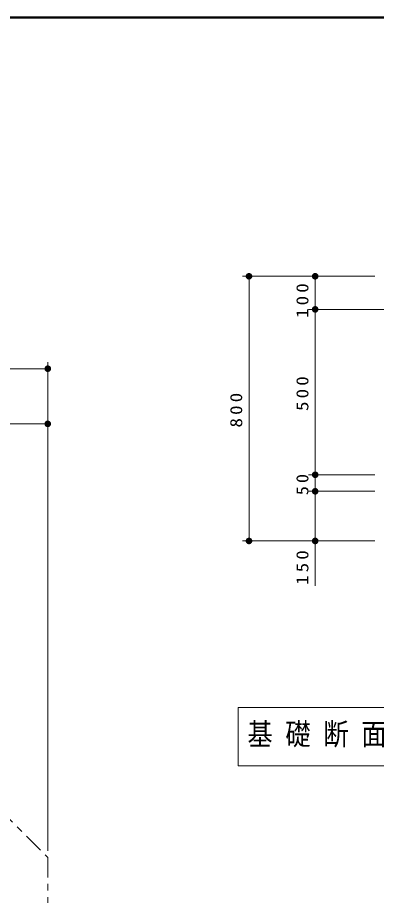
# Model space of a CAD drawing. Units: millimetres on the paper, with parts at other scales. Extents: x -385 to 0, y -594 to 267.
# Drawn here: x -137.3 to -83, y -459.7 to -327 of the extents above; entities that cross this region are included whole.
import ezdxf

# ---------------------------------------------------------------- set-up
doc = ezdxf.new("R2010")
doc.units = ezdxf.units.MM
doc.linetypes.add('USER3', pattern=[8, 3, -1, 1, -1, 1, -1])
for name, color, linetype, lineweight in [('1_20', 7, 'Continuous', 13), ('1_60', 7, 'Continuous', 25), ('NAKAMURA図枠', 7, 'Continuous', 13)]:
    doc.layers.add(name, color=color, linetype=linetype, lineweight=lineweight)
doc.styles.add('ＭＳ ゴシック', font='')
doc.styles.get('ＭＳ ゴシック').set_extended_font_data('MS Gothic')

# ---------------------------------------------------------------- blocks, each defined once
blk = doc.blocks.new('filled_dot')
at = {"color": 0, "linetype": 'Continuous', "lineweight": -2, "const_width": 1.25}
blk.add_lwpolyline([(-0.625, 0, 1), (0.625, 0, 1)], format="xyb", close=True, dxfattribs=at)

msp = doc.modelspace()

# ---------------------------------------------------------------- linework, layer by layer
at = {"layer": '1_20'}
for p, q in [((-93.295, -366.099), (-103.295, -366.099)), ((-102.295, -406.099), (-102.295, -366.099)), ((-83.295, -366.099), (-93.295, -366.099)), ((-92.295, -371.099), (-92.295, -366.099)), ((-80.795, -371.099), (-93.295, -371.099)), ((-92.295, -396.099), (-92.295, -371.099)), ((-83.295, -396.099), (-93.295, -396.099)), ((-92.295, -398.599), (-92.295, -396.099)), ((-83.295, -398.599), (-93.295, -398.599)), ((-92.295, -412.858), (-92.295, -398.599)), ((-93.295, -406.099), (-103.295, -406.099)), ((-83.295, -406.099), (-93.295, -406.099)), ((-103.945, -431.276), (-103.945, -440.076)), ((-38.145, -431.276), (-103.945, -431.276)), ((-103.945, -440.076), (-38.145, -440.076))]:
    msp.add_line(p, q, dxfattribs=at)
at = {"layer": '1_60', "lineweight": 13}
for p, q in [((-132.694, -387.4), (-132.694, -379.066)), ((-357.545, -380.066), (-132.694, -380.066)), ((-196.395, -388.4), (-132.694, -388.4)), ((-132.694, -452.936), (-132.694, -387.4))]:
    msp.add_line(p, q, dxfattribs=at)
at = {"layer": '1_60', "color": 2, "linetype": 'USER3', "lineweight": 13}
msp.add_lwpolyline([(-132.694, -453.936), (-132.694, -491.482), (-152.05, -510.838), (-184.701, -510.838), (-191.656, -503.925), (-234.421, -503.925), (-240.467, -509.97), (-285.655, -509.97), (-307.357, -488.268), (-341.018, -488.268), (-357.545, -471.742), (-357.545, -434.961), (-341.018, -418.435), (-296.405, -418.435), (-281.455, -403.485), (-250.717, -403.485), (-249.524, -402.292), (-204.653, -402.292), (-190.175, -416.77), (-169.837, -416.77)], close=True, dxfattribs=at)
at = {"layer": 'NAKAMURA図枠', "lineweight": 50}
msp.add_line((0, -327), (-385, -327), dxfattribs=at)

# ---------------------------------------------------------------- block references
at = {"layer": '1_20', "xscale": 0.4, "yscale": 0.4}
for p, rotation in [((-102.295, -366.099), 270), ((-92.295, -366.099), 270), ((-92.295, -371.099), 90), ((-92.295, -371.099), 270), ((-92.295, -396.099), 90), ((-92.295, -396.099), 270), ((-92.295, -398.599), 90), ((-92.295, -398.599), 270), ((-102.295, -406.099), 90), ((-92.295, -406.099), 90)]:
    msp.add_blockref('filled_dot', p, dxfattribs=dict(at, rotation=rotation))
at = {"layer": '1_60', "lineweight": 13, "xscale": 0.4, "yscale": 0.4, "rotation": 180}
for p in [(-132.694, -380.066), (-132.694, -388.4)]:
    msp.add_blockref('filled_dot', p, dxfattribs=at)

# ---------------------------------------------------------------- texts
at = {"layer": '1_20', "char_height": 1.833, "attachment_point": 8, "rotation": 90, "style": 'ＭＳ ゴシック'}
for s, insert in [('\\T1.33;\\W1.15;100', (-93.295, -369.544)), ('\\T1.33;\\W1.15;500', (-93.295, -383.599)), ('\\T1.33;\\W1.15;800', (-103.295, -386.099)), ('\\T1.34;\\W1.1;50', (-93.295, -397.349)), ('\\T1.33;\\W1.15;150', (-93.295, -409.889))]:
    msp.add_mtext(s, dxfattribs=dict(at, insert=insert))
at = {"layer": '1_20', "insert": (-102.545, -435.676), "char_height": 3.299, "attachment_point": 4, "style": 'ＭＳ ゴシック'}
msp.add_mtext('\\T1.5;\\W0.85;基礎断面詳細図\u3000S=1/20', dxfattribs=at)

doc.saveas('drawing.dxf')
